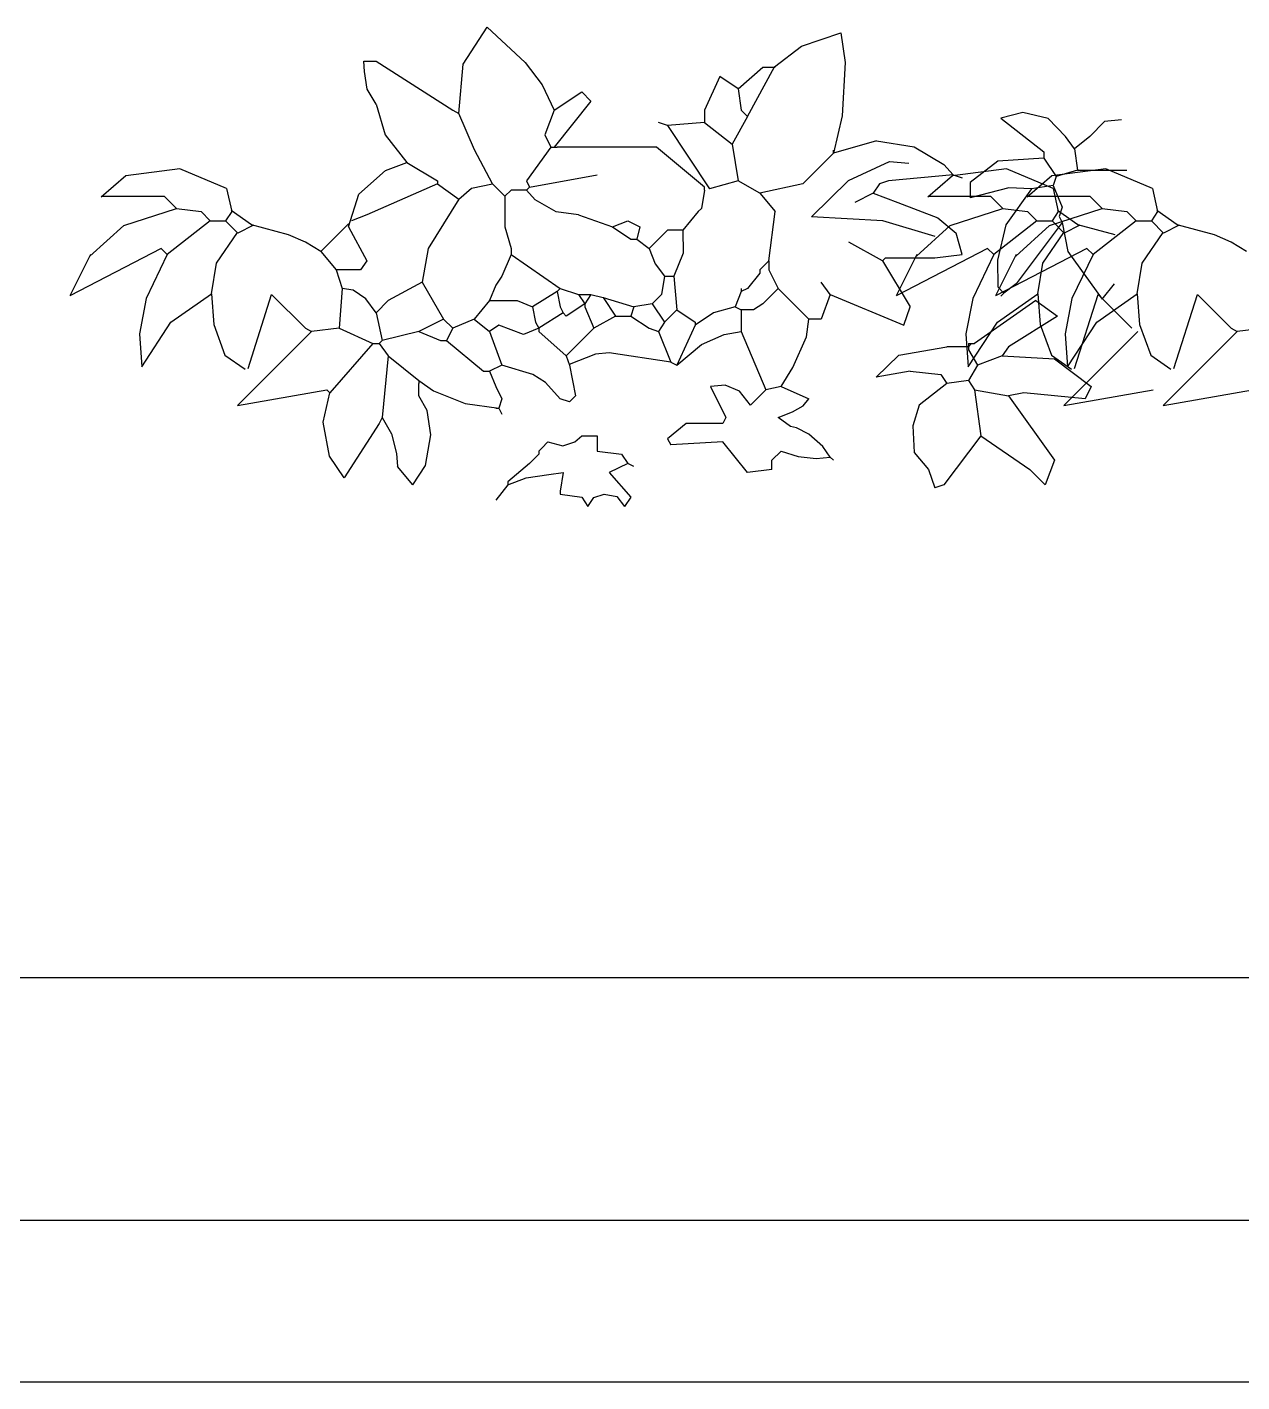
# Model space of a CAD drawing. Header units: centimetres. Extents: x 48 to 15845, y 265 to 7947.
# Drawn here: x 72.137 to 72.888, y 296.525 to 297.363 of the extents above; entities that cross this region are included whole.
import ezdxf

# ---------------------------------------------------------------- set-up
doc = ezdxf.new("R2010")
doc.units = ezdxf.units.CM
doc.layers.add('JARDINERA', color=7, linetype='Continuous')
doc.layers.add('murobajo', color=5, linetype='Continuous', lineweight=30)
doc.layers.add('niveles', color=7, linetype='Continuous', lineweight=5, true_color=0xf0c70f)

msp = doc.modelspace()

# ---------------------------------------------------------------- linework, layer by layer
at = {"layer": 'JARDINERA', "color": 70}
for p, q in [((72.4062, 297.33978), (72.42101, 297.36261)), ((72.42101, 297.36261), (72.44454, 297.3407)), ((72.61535, 297.35074), (72.63975, 297.35896)), ((72.63975, 297.35896), (72.64236, 297.3407)), ((72.59879, 297.33796), (72.61535, 297.35074)), ((72.3452, 297.33522), (72.34475, 297.34156)), ((72.34475, 297.34156), (72.35234, 297.34156)), ((72.35234, 297.34156), (72.39978, 297.3112)), ((72.40358, 297.3093), (72.4062, 297.33978)), ((72.44454, 297.3407), (72.455, 297.327)), ((72.57627, 297.32448), (72.59146, 297.33777)), ((72.58197, 297.3074), (72.59879, 297.33796)), ((72.59146, 297.33777), (72.59905, 297.33777)), ((72.64236, 297.3407), (72.64062, 297.30783)), ((72.34694, 297.32426), (72.3452, 297.33522)), ((72.56489, 297.33207), (72.5554, 297.3112)), ((72.57627, 297.32448), (72.56489, 297.33207)), ((72.35234, 297.31499), (72.34694, 297.32426)), ((72.455, 297.327), (72.46241, 297.3112)), ((72.46241, 297.3112), (72.47949, 297.32258)), ((72.47949, 297.32258), (72.48518, 297.31689)), ((72.57627, 297.32448), (72.57817, 297.3112)), ((72.35234, 297.31499), (72.35803, 297.29601)), ((72.39978, 297.3112), (72.40358, 297.3093)), ((72.46241, 297.3112), (72.45672, 297.29601)), ((72.48518, 297.31689), (72.46241, 297.28842)), ((72.5554, 297.3112), (72.5554, 297.30361)), ((72.57817, 297.3112), (72.58197, 297.3074)), ((72.41317, 297.28683), (72.40358, 297.3093)), ((72.53262, 297.30171), (72.52693, 297.30361)), ((72.5554, 297.30361), (72.53262, 297.30171)), ((72.5554, 297.30361), (72.57248, 297.29032)), ((72.58197, 297.3074), (72.57248, 297.29032)), ((72.64062, 297.30783), (72.6351, 297.28463)), ((72.75223, 297.30981), (72.73866, 297.30636)), ((72.73866, 297.30636), (72.76523, 297.28549)), ((72.76791, 297.30616), (72.75223, 297.30981)), ((72.77852, 297.29497), (72.76791, 297.30616)), ((72.80277, 297.30433), (72.7937, 297.29497)), ((72.81323, 297.30524), (72.80277, 297.30433)), ((72.35803, 297.29601), (72.37132, 297.27893)), ((72.45672, 297.29601), (72.46051, 297.28842)), ((72.53262, 297.30171), (72.55862, 297.26273)), ((72.78421, 297.28738), (72.77852, 297.29497)), ((72.7937, 297.29497), (72.78421, 297.28738)), ((72.42445, 297.26565), (72.41317, 297.28683)), ((72.46051, 297.28842), (72.44533, 297.26755)), ((72.46051, 297.28842), (72.46241, 297.28842)), ((72.46241, 297.28842), (72.4643, 297.28842)), ((72.52579, 297.28842), (72.4643, 297.28842)), ((72.5554, 297.26375), (72.52579, 297.28842)), ((72.57248, 297.29032), (72.57627, 297.26755)), ((72.66167, 297.29222), (72.6351, 297.28463)), ((72.6351, 297.28463), (72.6351, 297.28653)), ((72.66167, 297.29222), (72.68506, 297.28866)), ((72.68506, 297.28866), (72.70336, 297.2777)), ((72.78421, 297.28738), (72.78611, 297.2741)), ((72.35827, 297.27405), (72.37132, 297.27893)), ((72.37132, 297.27893), (72.39029, 297.26755)), ((72.6351, 297.28463), (72.61613, 297.26565)), ((72.64438, 297.2679), (72.66986, 297.27962)), ((72.66986, 297.27962), (72.68183, 297.27841)), ((72.70336, 297.2777), (72.70911, 297.27134)), ((72.73676, 297.2798), (72.71968, 297.26651)), ((72.76523, 297.28169), (72.73676, 297.2798)), ((72.76523, 297.28549), (72.76523, 297.28169)), ((72.76523, 297.28169), (72.77282, 297.2703)), ((72.19777, 297.27061), (72.18247, 297.2575)), ((72.23114, 297.27498), (72.19777, 297.27061)), ((72.25996, 297.2629), (72.23114, 297.27498)), ((72.34171, 297.25944), (72.35827, 297.27405)), ((72.44722, 297.26375), (72.48898, 297.27134)), ((72.70911, 297.27134), (72.66926, 297.26755)), ((72.70871, 297.27061), (72.69341, 297.2575)), ((72.74208, 297.27498), (72.70871, 297.27061)), ((72.70911, 297.27134), (72.71481, 297.26945)), ((72.7709, 297.2629), (72.74208, 297.27498)), ((72.77011, 297.27061), (72.75481, 297.2575)), ((72.80348, 297.27498), (72.77011, 297.27061)), ((72.77282, 297.2703), (72.77092, 297.26461)), ((72.78611, 297.2741), (72.77282, 297.2703)), ((72.78611, 297.2741), (72.81647, 297.2741)), ((72.8323, 297.2629), (72.80348, 297.27498)), ((72.25996, 297.2629), (72.26315, 297.24857)), ((72.39029, 297.26565), (72.34665, 297.24667)), ((72.39029, 297.26755), (72.39029, 297.26565)), ((72.39029, 297.26565), (72.40358, 297.25616)), ((72.40358, 297.25616), (72.41143, 297.2631)), ((72.41143, 297.2631), (72.42445, 297.26565)), ((72.42445, 297.26565), (72.43205, 297.25806)), ((72.43584, 297.26185), (72.43205, 297.25806)), ((72.44533, 297.26185), (72.43584, 297.26185)), ((72.44533, 297.26755), (72.44722, 297.26375)), ((72.44722, 297.26375), (72.44533, 297.26185)), ((72.45064, 297.25579), (72.44533, 297.26185)), ((72.5554, 297.26185), (72.5535, 297.25047)), ((72.5554, 297.26185), (72.5554, 297.26375)), ((72.57627, 297.26755), (72.55862, 297.26273)), ((72.58956, 297.25996), (72.57627, 297.26755)), ((72.61613, 297.26565), (72.58956, 297.25996)), ((72.62161, 297.24525), (72.64438, 297.2679)), ((72.66357, 297.26565), (72.65978, 297.25996)), ((72.66926, 297.26755), (72.66357, 297.26565)), ((72.71968, 297.26651), (72.71968, 297.25702)), ((72.74351, 297.26325), (72.71968, 297.25702)), ((72.75764, 297.26271), (72.74177, 297.24043)), ((72.75764, 297.26272), (72.74351, 297.26325)), ((72.77092, 297.26461), (72.75764, 297.26272)), ((72.7709, 297.2629), (72.77408, 297.24857)), ((72.77092, 297.26461), (72.77662, 297.25133)), ((72.8323, 297.2629), (72.83548, 297.24857)), ((72.18307, 297.25806), (72.2214, 297.25806)), ((72.2214, 297.25806), (72.22899, 297.25047)), ((72.33526, 297.23908), (72.34171, 297.25944)), ((72.40358, 297.25616), (72.3846, 297.2258)), ((72.43205, 297.25806), (72.43205, 297.23908)), ((72.46371, 297.24849), (72.45064, 297.25579)), ((72.58956, 297.25996), (72.59905, 297.24857)), ((72.65978, 297.25996), (72.64839, 297.25426)), ((72.65978, 297.25996), (72.67495, 297.25426)), ((72.67495, 297.25426), (72.69963, 297.24477)), ((72.69401, 297.25806), (72.73233, 297.25806)), ((72.73233, 297.25806), (72.73992, 297.25047)), ((72.75541, 297.25806), (72.79373, 297.25806)), ((72.79373, 297.25806), (72.80132, 297.25047)), ((72.19638, 297.24002), (72.22899, 297.25047)), ((72.22899, 297.25047), (72.24417, 297.24857)), ((72.24417, 297.24857), (72.24986, 297.24288)), ((72.26315, 297.24857), (72.25935, 297.24288)), ((72.27533, 297.24045), (72.26279, 297.24922)), ((72.34665, 297.24667), (72.33716, 297.24288)), ((72.47759, 297.24667), (72.46371, 297.24849)), ((72.47759, 297.24667), (72.49846, 297.23908)), ((72.5516, 297.24857), (72.54211, 297.23718)), ((72.5535, 297.25047), (72.5516, 297.24857)), ((72.59525, 297.21821), (72.59905, 297.24857)), ((72.66562, 297.24282), (72.62161, 297.24525)), ((72.69963, 297.24477), (72.71101, 297.23529)), ((72.70731, 297.24002), (72.73992, 297.25047)), ((72.73992, 297.25047), (72.75511, 297.24857)), ((72.75511, 297.24857), (72.7608, 297.24288)), ((72.76872, 297.24002), (72.80132, 297.25047)), ((72.77408, 297.24857), (72.77029, 297.24288)), ((72.78627, 297.24045), (72.77372, 297.24922)), ((72.77662, 297.25133), (72.77472, 297.24564)), ((72.77472, 297.24564), (72.77662, 297.24184)), ((72.80132, 297.25047), (72.81651, 297.24857)), ((72.81651, 297.24857), (72.8222, 297.24288)), ((72.83548, 297.24857), (72.83169, 297.24288)), ((72.84767, 297.24045), (72.83512, 297.24922)), ((72.17552, 297.22108), (72.19638, 297.24002)), ((72.24986, 297.24288), (72.22329, 297.222)), ((72.24986, 297.24288), (72.25935, 297.24288)), ((72.25372, 297.21672), (72.26662, 297.23571)), ((72.26694, 297.23529), (72.25935, 297.24288)), ((72.27659, 297.24011), (72.26694, 297.23529)), ((72.29834, 297.23424), (72.27533, 297.24045)), ((72.33526, 297.24098), (72.31818, 297.2239)), ((72.33526, 297.24098), (72.33526, 297.23908)), ((72.33526, 297.23908), (72.34665, 297.21821)), ((72.43205, 297.23908), (72.43584, 297.2258)), ((72.49846, 297.23908), (72.50795, 297.24288)), ((72.49846, 297.23908), (72.50985, 297.23149)), ((72.50795, 297.24288), (72.51554, 297.23908)), ((72.51554, 297.23908), (72.51365, 297.23149)), ((72.53262, 297.23718), (72.52124, 297.2258)), ((72.54211, 297.23718), (72.53262, 297.23718)), ((72.54211, 297.23718), (72.54215, 297.22293)), ((72.69805, 297.23311), (72.66562, 297.24282)), ((72.68646, 297.22108), (72.70731, 297.24002)), ((72.7608, 297.24288), (72.73423, 297.222)), ((72.74177, 297.24043), (72.73654, 297.21851)), ((72.74786, 297.22108), (72.76872, 297.24002)), ((72.77662, 297.24184), (72.74815, 297.20388)), ((72.7608, 297.24288), (72.77029, 297.24288)), ((72.76466, 297.21672), (72.77756, 297.23571)), ((72.77788, 297.23529), (72.77029, 297.24288)), ((72.77662, 297.24184), (72.78011, 297.22399)), ((72.78753, 297.24011), (72.77788, 297.23529)), ((72.80928, 297.23424), (72.78627, 297.24045)), ((72.8222, 297.24288), (72.79563, 297.222)), ((72.8222, 297.24288), (72.83169, 297.24288)), ((72.82606, 297.21672), (72.83896, 297.23571)), ((72.83928, 297.23529), (72.83169, 297.24288)), ((72.84893, 297.24011), (72.83928, 297.23529)), ((72.87068, 297.23424), (72.84767, 297.24045)), ((72.30869, 297.22959), (72.29834, 297.23424)), ((72.31818, 297.2239), (72.30869, 297.22959)), ((72.50985, 297.23149), (72.51365, 297.23149)), ((72.51365, 297.23149), (72.52124, 297.2258)), ((72.66547, 297.21821), (72.64459, 297.22959)), ((72.71481, 297.222), (72.71101, 297.23529)), ((72.88103, 297.22959), (72.87068, 297.23424)), ((72.89052, 297.2239), (72.88103, 297.22959)), ((72.2195, 297.2258), (72.16307, 297.19646)), ((72.17585, 297.222), (72.16307, 297.19646)), ((72.22329, 297.222), (72.21028, 297.19486)), ((72.22329, 297.222), (72.2195, 297.2258)), ((72.31818, 297.2239), (72.32767, 297.21251)), ((72.3846, 297.2258), (72.38081, 297.20492)), ((72.43584, 297.222), (72.43014, 297.20872)), ((72.43584, 297.2258), (72.43584, 297.222)), ((72.43584, 297.222), (72.46621, 297.20113)), ((72.52124, 297.2258), (72.52503, 297.21631)), ((72.54215, 297.22293), (72.53642, 297.20872)), ((72.66547, 297.21821), (72.66736, 297.2201)), ((72.66736, 297.2201), (72.69773, 297.2201)), ((72.73043, 297.2258), (72.67401, 297.19646)), ((72.68679, 297.222), (72.67401, 297.19646)), ((72.69773, 297.2201), (72.71481, 297.222)), ((72.73423, 297.222), (72.72122, 297.19486)), ((72.73423, 297.222), (72.73043, 297.2258)), ((72.79183, 297.2258), (72.73541, 297.19646)), ((72.74819, 297.222), (72.73541, 297.19646)), ((72.78011, 297.22399), (72.80129, 297.19439)), ((72.79563, 297.222), (72.78262, 297.19486)), ((72.79563, 297.222), (72.79183, 297.2258)), ((72.25061, 297.19777), (72.25372, 297.21672)), ((72.32767, 297.21251), (72.33146, 297.20113)), ((72.34285, 297.21251), (72.32767, 297.21251)), ((72.34665, 297.21821), (72.34285, 297.21251)), ((72.52503, 297.21631), (72.53073, 297.20872)), ((72.58956, 297.21061), (72.58197, 297.20113)), ((72.59525, 297.21821), (72.58956, 297.21251)), ((72.58956, 297.21251), (72.58956, 297.21061)), ((72.59525, 297.21821), (72.59525, 297.21251)), ((72.59525, 297.21251), (72.60094, 297.20113)), ((72.66547, 297.21821), (72.68255, 297.18974)), ((72.73654, 297.21851), (72.73676, 297.20199)), ((72.76155, 297.19777), (72.76466, 297.21672)), ((72.82295, 297.19777), (72.82606, 297.21672)), ((72.38081, 297.20492), (72.35993, 297.19353)), ((72.38081, 297.20492), (72.39409, 297.18215)), ((72.42635, 297.20302), (72.42256, 297.19353)), ((72.43014, 297.20872), (72.42635, 297.20302)), ((72.53073, 297.20872), (72.52883, 297.19733)), ((72.53073, 297.20872), (72.53642, 297.20872)), ((72.53642, 297.20872), (72.53832, 297.18784)), ((72.63321, 297.19733), (72.62751, 297.20492)), ((72.74815, 297.20388), (72.74056, 297.19819)), ((72.80129, 297.1944), (72.80888, 297.20388)), ((72.21028, 297.19486), (72.20611, 297.173)), ((72.22558, 297.18029), (72.25061, 297.19777)), ((72.25061, 297.19777), (72.252, 297.17883)), ((72.27326, 297.15158), (72.28781, 297.19733)), ((72.28781, 297.19733), (72.30869, 297.17645)), ((72.33146, 297.20113), (72.32957, 297.17645)), ((72.33822, 297.2001), (72.33146, 297.20113)), ((72.34607, 297.19463), (72.33822, 297.2001)), ((72.35234, 297.18594), (72.34607, 297.19463)), ((72.4643, 297.19923), (72.44913, 297.18974)), ((72.46621, 297.20113), (72.4643, 297.19923)), ((72.4643, 297.19923), (72.46621, 297.18974)), ((72.46621, 297.20113), (72.47759, 297.19733)), ((72.47759, 297.19733), (72.48518, 297.19733)), ((72.47759, 297.19733), (72.48138, 297.19164)), ((72.48518, 297.19733), (72.48138, 297.19164)), ((72.48518, 297.19733), (72.49277, 297.19544)), ((72.49277, 297.19544), (72.50037, 297.18405)), ((72.49277, 297.19544), (72.51175, 297.18974)), ((72.52883, 297.19733), (72.52314, 297.19164)), ((72.57817, 297.19923), (72.57438, 297.18974)), ((72.58197, 297.20113), (72.57817, 297.19923)), ((72.57817, 297.20113), (72.57817, 297.19923)), ((72.60094, 297.20113), (72.59146, 297.19164)), ((72.60094, 297.20113), (72.61992, 297.18215)), ((72.63321, 297.19733), (72.62751, 297.18215)), ((72.63321, 297.19733), (72.67875, 297.17836)), ((72.72122, 297.19486), (72.71705, 297.173)), ((72.73652, 297.18029), (72.76155, 297.19777)), ((72.73676, 297.20199), (72.74056, 297.19819)), ((72.74056, 297.19819), (72.73866, 297.19629)), ((72.76155, 297.19777), (72.76294, 297.17883)), ((72.78262, 297.19486), (72.77845, 297.173)), ((72.78419, 297.15158), (72.79875, 297.19733)), ((72.79792, 297.18029), (72.82295, 297.19777)), ((72.79875, 297.19733), (72.81963, 297.17645)), ((72.82295, 297.19777), (72.82434, 297.17883)), ((72.8456, 297.15158), (72.86015, 297.19733)), ((72.86015, 297.19733), (72.88103, 297.17645)), ((72.35993, 297.19353), (72.35234, 297.18594)), ((72.35234, 297.18594), (72.35613, 297.16886)), ((72.42256, 297.19353), (72.41306, 297.18215)), ((72.42256, 297.19353), (72.43964, 297.19353)), ((72.43964, 297.19353), (72.44913, 297.18974)), ((72.44913, 297.18974), (72.45102, 297.18025)), ((72.4681, 297.18594), (72.45292, 297.17645)), ((72.46621, 297.18974), (72.4681, 297.18594)), ((72.47, 297.18405), (72.4681, 297.18594)), ((72.48138, 297.19164), (72.47, 297.18405)), ((72.48138, 297.19164), (72.48138, 297.18974)), ((72.48138, 297.18974), (72.48708, 297.17645)), ((72.51175, 297.18974), (72.50985, 297.18405)), ((72.52314, 297.19164), (72.51175, 297.18974)), ((72.52314, 297.19164), (72.53073, 297.18025)), ((72.53832, 297.18784), (72.53073, 297.18025)), ((72.53832, 297.18784), (72.5497, 297.18025)), ((72.56109, 297.18594), (72.5497, 297.17836)), ((72.57438, 297.18974), (72.56109, 297.18594)), ((72.57438, 297.18974), (72.57817, 297.18784)), ((72.57817, 297.18784), (72.57817, 297.17456)), ((72.58576, 297.18784), (72.57817, 297.18784)), ((72.59146, 297.19164), (72.58576, 297.18784)), ((72.67875, 297.17836), (72.68255, 297.18974)), ((72.76035, 297.19353), (72.7224, 297.16697)), ((72.76035, 297.19353), (72.77364, 297.18405)), ((72.2075, 297.15261), (72.22558, 297.18029)), ((72.252, 297.17883), (72.25895, 297.15989)), ((72.39409, 297.18215), (72.37891, 297.17456)), ((72.39409, 297.18215), (72.39978, 297.17645)), ((72.41306, 297.18215), (72.39978, 297.17645)), ((72.41306, 297.18215), (72.42256, 297.17456)), ((72.42825, 297.17836), (72.42256, 297.17456)), ((72.44343, 297.17266), (72.42825, 297.17836)), ((72.45102, 297.18025), (72.45292, 297.17645)), ((72.50037, 297.18405), (72.48708, 297.17645)), ((72.50037, 297.18405), (72.50985, 297.18405)), ((72.50985, 297.18405), (72.52124, 297.17645)), ((72.53073, 297.18025), (72.52693, 297.17456)), ((72.5497, 297.17836), (72.53832, 297.15368)), ((72.5497, 297.18025), (72.5497, 297.17836)), ((72.61849, 297.17125), (72.61992, 297.18215)), ((72.62751, 297.18215), (72.61992, 297.18215)), ((72.71844, 297.15261), (72.73652, 297.18029)), ((72.77364, 297.18405), (72.74327, 297.16507)), ((72.76294, 297.17883), (72.76989, 297.15989)), ((72.77984, 297.15261), (72.79792, 297.18029)), ((72.82434, 297.17883), (72.83129, 297.15989)), ((72.20611, 297.173), (72.2075, 297.15261)), ((72.31249, 297.17456), (72.26667, 297.12874)), ((72.30869, 297.17645), (72.31249, 297.17456)), ((72.32957, 297.17645), (72.31249, 297.17456)), ((72.32957, 297.17645), (72.35044, 297.16697)), ((72.35613, 297.16886), (72.35424, 297.16697)), ((72.37891, 297.17456), (72.35613, 297.16886)), ((72.37891, 297.17456), (72.39219, 297.16886)), ((72.39219, 297.16886), (72.39599, 297.16886)), ((72.39978, 297.17645), (72.39599, 297.16886)), ((72.39599, 297.16886), (72.41876, 297.14989)), ((72.42256, 297.17456), (72.43014, 297.15368)), ((72.45292, 297.17645), (72.44343, 297.17266)), ((72.45292, 297.17645), (72.45292, 297.17456)), ((72.45292, 297.17456), (72.47, 297.15937)), ((72.48708, 297.17645), (72.47, 297.15937)), ((72.52124, 297.17645), (72.52693, 297.17456)), ((72.52693, 297.17456), (72.53452, 297.15558)), ((72.55365, 297.16651), (72.56759, 297.17271)), ((72.56759, 297.17271), (72.57817, 297.17456)), ((72.57817, 297.17456), (72.59335, 297.1385)), ((72.61012, 297.15226), (72.61849, 297.17125)), ((72.71705, 297.173), (72.71844, 297.15261)), ((72.82343, 297.17456), (72.77761, 297.12874)), ((72.77845, 297.173), (72.77984, 297.15261)), ((72.88483, 297.17456), (72.83901, 297.12874)), ((72.88103, 297.17645), (72.88483, 297.17456)), ((72.90191, 297.17645), (72.88483, 297.17456)), ((72.35044, 297.16697), (72.32387, 297.1366)), ((72.35044, 297.16697), (72.35424, 297.16697)), ((72.35424, 297.16697), (72.35993, 297.15937)), ((72.48796, 297.16055), (72.47175, 297.1541)), ((72.49657, 297.16128), (72.48796, 297.16055)), ((72.53452, 297.15558), (72.49657, 297.16128)), ((72.53832, 297.15368), (72.55365, 297.16651)), ((72.67548, 297.15993), (72.70532, 297.16507)), ((72.7186, 297.16507), (72.70532, 297.16507)), ((72.7205, 297.16697), (72.7186, 297.16507)), ((72.7186, 297.16697), (72.7186, 297.16507)), ((72.7186, 297.16697), (72.7205, 297.16697)), ((72.7186, 297.16507), (72.7186, 297.16317)), ((72.7186, 297.16317), (72.7243, 297.15368)), ((72.7205, 297.16697), (72.7224, 297.16697)), ((72.74327, 297.16507), (72.73948, 297.15937)), ((72.25895, 297.15989), (72.27147, 297.15115)), ((72.35993, 297.15937), (72.35613, 297.12142)), ((72.35993, 297.15937), (72.37891, 297.1442)), ((72.43014, 297.15368), (72.42256, 297.14989)), ((72.44938, 297.14798), (72.43014, 297.15368)), ((72.47, 297.15937), (72.4719, 297.15368)), ((72.4719, 297.15368), (72.47569, 297.13471)), ((72.53452, 297.15558), (72.53832, 297.15368)), ((72.60284, 297.1404), (72.61012, 297.15226)), ((72.66154, 297.14624), (72.67548, 297.15993)), ((72.7243, 297.15368), (72.7186, 297.1442)), ((72.73948, 297.15937), (72.7243, 297.15368)), ((72.73948, 297.15937), (72.77174, 297.15748)), ((72.76989, 297.15989), (72.78241, 297.15115)), ((72.77174, 297.15748), (72.79451, 297.1404)), ((72.83129, 297.15989), (72.84381, 297.15115)), ((72.37891, 297.1442), (72.38779, 297.1378)), ((72.37891, 297.1442), (72.37891, 297.14229)), ((72.41876, 297.14989), (72.42256, 297.14989)), ((72.42256, 297.14989), (72.42635, 297.1404)), ((72.45716, 297.14289), (72.44938, 297.14798)), ((72.68255, 297.14989), (72.66154, 297.14624)), ((72.68255, 297.14989), (72.70152, 297.14799)), ((72.70152, 297.14799), (72.70532, 297.14229)), ((72.7186, 297.1442), (72.70532, 297.14229)), ((72.7186, 297.1442), (72.7224, 297.1385)), ((72.26667, 297.12874), (72.32197, 297.1385)), ((72.31971, 297.11844), (72.32387, 297.1366)), ((72.32197, 297.1385), (72.32387, 297.1366)), ((72.37891, 297.13471), (72.37891, 297.14229)), ((72.38779, 297.1378), (72.40756, 297.12998)), ((72.42635, 297.1404), (72.43014, 297.13281)), ((72.46621, 297.13281), (72.45716, 297.14289)), ((72.56829, 297.14131), (72.55919, 297.1404)), ((72.55919, 297.1404), (72.56868, 297.12142)), ((72.577, 297.13766), (72.56829, 297.14131)), ((72.58386, 297.12901), (72.577, 297.13766)), ((72.59335, 297.1385), (72.58386, 297.12901)), ((72.60284, 297.1404), (72.59335, 297.1385)), ((72.60284, 297.1404), (72.61992, 297.13281)), ((72.70532, 297.14229), (72.68824, 297.12901)), ((72.7224, 297.1385), (72.72619, 297.11004)), ((72.7224, 297.1385), (72.74327, 297.13471)), ((72.75276, 297.1366), (72.74327, 297.13471)), ((72.79072, 297.13281), (72.75276, 297.1366)), ((72.77761, 297.12874), (72.83291, 297.1385)), ((72.79451, 297.1404), (72.79072, 297.13281)), ((72.83901, 297.12874), (72.89431, 297.1385)), ((72.3839, 297.12557), (72.37891, 297.13471)), ((72.40756, 297.12998), (72.42825, 297.12712)), ((72.42635, 297.12712), (72.42825, 297.12712)), ((72.43014, 297.13281), (72.42825, 297.12712)), ((72.42825, 297.12712), (72.43014, 297.12332)), ((72.4719, 297.13091), (72.46621, 297.13281)), ((72.47569, 297.13471), (72.4719, 297.13091)), ((72.60977, 297.12488), (72.61639, 297.12853)), ((72.61639, 297.12853), (72.61992, 297.13281)), ((72.68824, 297.12901), (72.68419, 297.11611)), ((72.74327, 297.13471), (72.77174, 297.09485)), ((72.35613, 297.12142), (72.35424, 297.11763)), ((72.35613, 297.12142), (72.36185, 297.1113)), ((72.38617, 297.11063), (72.3839, 297.12557)), ((72.56868, 297.12142), (72.56678, 297.11763)), ((72.60094, 297.12142), (72.60977, 297.12488)), ((72.60854, 297.11573), (72.60094, 297.12142)), ((72.3236, 297.09738), (72.31971, 297.11844)), ((72.35424, 297.11763), (72.33256, 297.08412)), ((72.36185, 297.1113), (72.36509, 297.09908)), ((72.38292, 297.09161), (72.38617, 297.11063)), ((72.54401, 297.11763), (72.53262, 297.10814)), ((72.56678, 297.11763), (72.54401, 297.11763)), ((72.61221, 297.11502), (72.60854, 297.11573)), ((72.61988, 297.111), (72.61221, 297.11502)), ((72.62859, 297.10333), (72.61988, 297.111)), ((72.68419, 297.11611), (72.68506, 297.09968)), ((72.45482, 297.10244), (72.45292, 297.10055)), ((72.45482, 297.10244), (72.45861, 297.10624)), ((72.45861, 297.10624), (72.46786, 297.10383)), ((72.46786, 297.10383), (72.47532, 297.10621)), ((72.47532, 297.10621), (72.47949, 297.11004)), ((72.47949, 297.11004), (72.48898, 297.11004)), ((72.48898, 297.11004), (72.48898, 297.10055)), ((72.53262, 297.10814), (72.53452, 297.10434)), ((72.56678, 297.10624), (72.53452, 297.10434)), ((72.58197, 297.08726), (72.56678, 297.10624)), ((72.63321, 297.09675), (72.62859, 297.10333)), ((72.72619, 297.11004), (72.70342, 297.07967)), ((72.72619, 297.11004), (72.75656, 297.08916)), ((72.33256, 297.08412), (72.3236, 297.09738)), ((72.36509, 297.09908), (72.36562, 297.09106)), ((72.45292, 297.09865), (72.44722, 297.09296)), ((72.45292, 297.10055), (72.45292, 297.09865)), ((72.48898, 297.10055), (72.50416, 297.09865)), ((72.50416, 297.09865), (72.50795, 297.09296)), ((72.59715, 297.09485), (72.60284, 297.10055)), ((72.59715, 297.08916), (72.59715, 297.09485)), ((72.60284, 297.10055), (72.61326, 297.09712)), ((72.61326, 297.09712), (72.62441, 297.09603)), ((72.62441, 297.09603), (72.63321, 297.09675)), ((72.63321, 297.09675), (72.6351, 297.09485)), ((72.68506, 297.09968), (72.69394, 297.08916)), ((72.77174, 297.09485), (72.76605, 297.07967)), ((72.37511, 297.07967), (72.36562, 297.09106)), ((72.37511, 297.07967), (72.38292, 297.09161)), ((72.44722, 297.09296), (72.43394, 297.08157)), ((72.44517, 297.08413), (72.45911, 297.08617)), ((72.45911, 297.08617), (72.4681, 297.08726)), ((72.4681, 297.08726), (72.46621, 297.07588)), ((72.50795, 297.09296), (72.49657, 297.08726)), ((72.49657, 297.08726), (72.50985, 297.07208)), ((72.51175, 297.09106), (72.50795, 297.09296)), ((72.59715, 297.08916), (72.58197, 297.08726)), ((72.69394, 297.08916), (72.69773, 297.07777)), ((72.75656, 297.08916), (72.76605, 297.07967)), ((72.43394, 297.07967), (72.42635, 297.07018)), ((72.43394, 297.07967), (72.44517, 297.08413)), ((72.43394, 297.08157), (72.43394, 297.07967)), ((72.70342, 297.07967), (72.69773, 297.07777)), ((72.46621, 297.07588), (72.46621, 297.07398)), ((72.46621, 297.07398), (72.47949, 297.07208)), ((72.47949, 297.07208), (72.48329, 297.06639)), ((72.48329, 297.06639), (72.48699, 297.07191)), ((72.48699, 297.07191), (72.49347, 297.07395)), ((72.49347, 297.07395), (72.50125, 297.07259)), ((72.50125, 297.07259), (72.50606, 297.06639)), ((72.50985, 297.07208), (72.50606, 297.06639))]:
    msp.add_line(p, q, dxfattribs=at)
for centre, start, end in [((72.52579, 297.28842), 49.84401, 89.64699), ((72.25996, 297.2629), 12.80429, 67.53328), ((72.7709, 297.2629), 12.80429, 67.53328), ((72.8323, 297.2629), 12.80429, 67.53328)]:
    msp.add_arc(centre, 0.000000237, start, end, dxfattribs=at)
at = {"layer": 'murobajo', "linetype": 'ByBlock'}
for p, q in [((71.35594, 296.62528), (74.85594, 296.62528)), ((67.85594, 296.52528), (89.20094, 296.52528))]:
    msp.add_line(p, q, dxfattribs=at)
at = {"layer": 'niveles', "linetype": 'ByBlock', "lineweight": -2}
msp.add_line((71.57808, 296.77528), (74.85594, 296.77528), dxfattribs=at)

doc.saveas('drawing.dxf')
